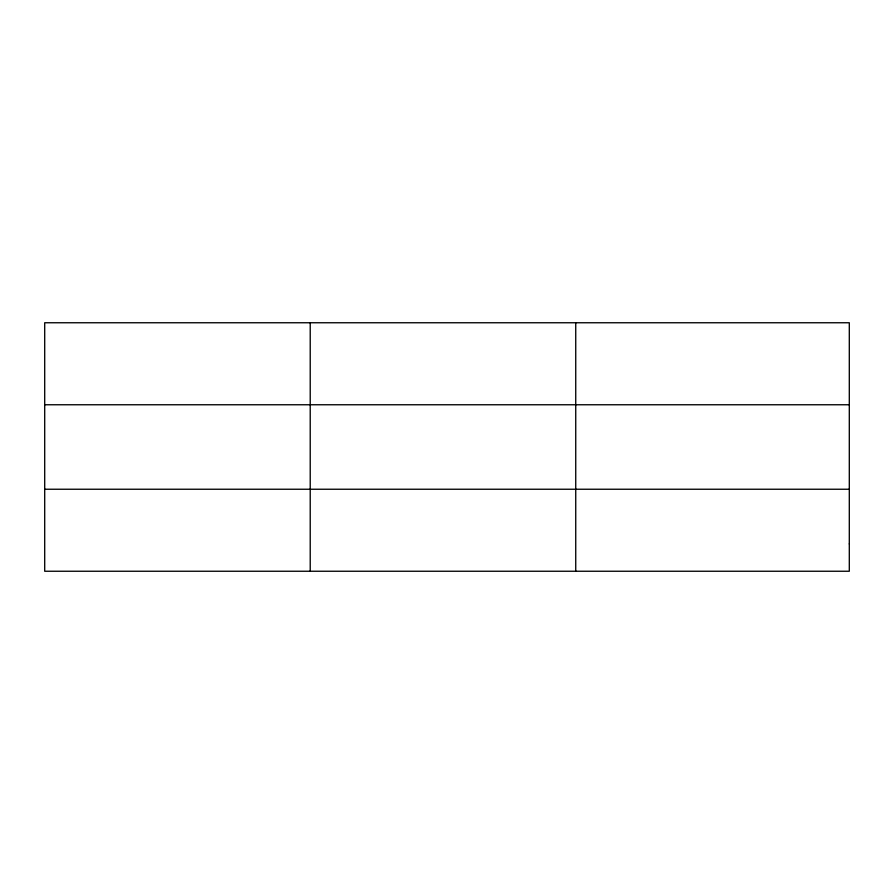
<?xml version="1.0" encoding="UTF-8"?>
<svg xmlns="http://www.w3.org/2000/svg" width="894" height="894" viewBox="0 0 894 894"><rect width="100%" height="100%" fill="white"/><g stroke="black" fill="none" stroke-linecap="round" stroke-linejoin="round"><path stroke-width="1.34" d="M310.218 322.756L310.218 571.244M575.736 322.756L575.736 571.244M44.7 404.758L849.3 404.758M44.7 489.241L849.3 489.241M849.3 543.91L849.3 571.244L44.7 571.244L44.7 322.756L849.3 322.756L849.3 543.91"/></g></svg>
